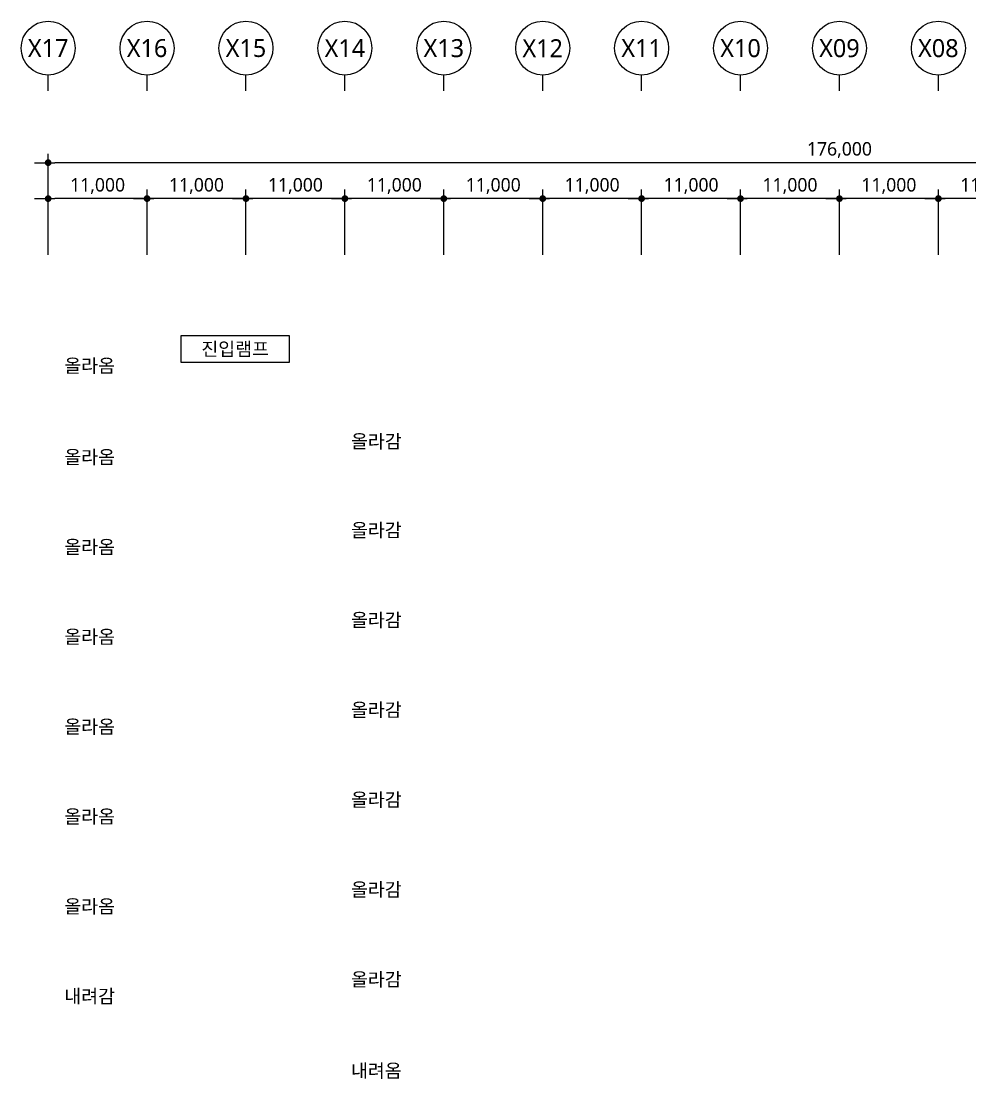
# Model space of a CAD drawing. Header units: millimetres. Extents: x 14450 to 4238925, y 15034 to 1420579.
# Drawn here: x 109012 to 214513, y 159838 to 277550 of the extents above; entities that cross this region are included whole.
import ezdxf
from ezdxf.enums import TextEntityAlignment as Align

# ---------------------------------------------------------------- set-up
doc = ezdxf.new("R2010")
doc.units = ezdxf.units.MM
doc.header["$LTSCALE"] = 5
doc.header["$MEASUREMENT"] = 0
doc.header["$PDSIZE"] = -10
doc.layers.get('0').update_dxf_attribs({"linetype": 'CONTINUOUS'})
doc.layers.get('Defpoints').update_dxf_attribs({"color": 153, "linetype": 'CONTINUOUS'})
for name, color, linetype, lineweight in [('A-AXIS-BUBL', 7, 'CONTINUOUS', 25), ('A-DIMS', 7, 'CONTINUOUS', 25), ('A-MKXS-TEXT1', 3, 'CONTINUOUS', 25), ('A-MKXX-NAME', 3, 'CONTINUOUS', 25), ('A-MKXX-SYMB', 7, 'CONTINUOUS', 25), ('A-XXXX-TXT2', 3, 'CONTINUOUS', 25)]:
    doc.layers.add(name, color=color, linetype=linetype, lineweight=lineweight)
doc.styles.add('HY울릉도L', font='')
doc.styles.add('돋움체', font='')
doc.styles.add('맑은고딕', font='malgun.ttf')
doc.styles.get('HY울릉도L').set_extended_font_data('HY울릉도L')
doc.styles.get('돋움체').set_extended_font_data('DotumChe')
doc.dimstyles.new('CDIM', dxfattribs={"dimtxt": 3, "dimasz": 1.5, "dimexe": 2, "dimexo": 1, "dimgap": 1, "dimtad": 1, "dimdec": 0, "dimrnd": 0.5, "dimzin": 0, "dimdsep": 32, "dimlunit": 6, "dimtxsty": 'HY울릉도L', "dimblk1": '_CIDOT', "dimblk2": '_CIDOT', "dimsah": 1, "dimcen": 5.5, "dimclrd": 2, "dimclre": 2, "dimclrt": 7, "dimadec": 0, "dimazin": 0, "dimtfac": 1, "dimtdec": 0, "dimtix": 1, "dimtmove": 2, "dimatfit": 1, "dimldrblk": '_CIDOT', "dimfxl": 1, "dimtolj": 1, "dimtzin": 0, "dimlwd": -1, "dimarcsym": 0})

# ---------------------------------------------------------------- blocks, each defined once
blk = doc.blocks.new('_CIDOT')
at = {"color": 0, "linetype": 'ByBlock'}
blk.add_line((2, 0), (-1, 0), dxfattribs=at)
at = {"color": 0, "linetype": 'ByBlock', "const_width": 0.5}
blk.add_lwpolyline([(-0.25, 0, 1), (0.25, 0, 1)], format="xyb", close=True, dxfattribs=at)
blk = doc.blocks.new('*D28')
at = {"layer": 'A-DIMS', "lineweight": -2, "transparency": 16777216}
for p, q in [((211013, 251550), (211013, 258800)), ((222013, 251550), (222013, 258800))]:
    blk.add_line(p, q, dxfattribs=at)
at = {"layer": 'A-DIMS', "transparency": 16777216}
blk.add_line((221263, 257800), (211763, 257800), dxfattribs=at)
at = {"layer": 'Defpoints', "color": 0, "transparency": 16777216}
for p in [(211013, 257800), (211013, 251050), (222013, 251050)]:
    blk.add_point(p, dxfattribs=at)
at = {"layer": 'A-DIMS', "transparency": 16777216, "xscale": 750, "yscale": 750, "zscale": 750}
for p, rotation in [((211013, 257800), 180.000000000097), ((222013, 257800), 9.696243807866267e-11)]:
    blk.add_blockref('_CIDOT', p, dxfattribs=dict(at, rotation=rotation))
at = {"layer": 'A-DIMS', "color": 3, "transparency": 16777216, "insert": (216513, 259205), "char_height": 1500, "attachment_point": 5, "style": '맑은고딕'}
blk.add_mtext('\\A1;11,000', dxfattribs=at)
blk = doc.blocks.new('*D29')
at = {"layer": 'A-DIMS', "lineweight": -2, "transparency": 16777216}
for p, q in [((200013, 251550), (200013, 258800)), ((211013, 251550), (211013, 258800))]:
    blk.add_line(p, q, dxfattribs=at)
at = {"layer": 'A-DIMS', "transparency": 16777216}
blk.add_line((210263, 257800), (200763, 257800), dxfattribs=at)
at = {"layer": 'Defpoints', "color": 0, "transparency": 16777216}
for p in [(200013, 257800), (200013, 251050), (211013, 251050)]:
    blk.add_point(p, dxfattribs=at)
at = {"layer": 'A-DIMS', "transparency": 16777216, "xscale": 750, "yscale": 750, "zscale": 750}
for p, rotation in [((200013, 257800), 180.000000000097), ((211013, 257800), 9.696243807866267e-11)]:
    blk.add_blockref('_CIDOT', p, dxfattribs=dict(at, rotation=rotation))
at = {"layer": 'A-DIMS', "color": 3, "transparency": 16777216, "insert": (205513, 259205), "char_height": 1500, "attachment_point": 5, "style": '맑은고딕'}
blk.add_mtext('\\A1;11,000', dxfattribs=at)
blk = doc.blocks.new('*D30')
at = {"layer": 'A-DIMS', "lineweight": -2, "transparency": 16777216}
for p, q in [((189013, 251550), (189013, 258800)), ((200013, 251550), (200013, 258800))]:
    blk.add_line(p, q, dxfattribs=at)
at = {"layer": 'A-DIMS', "transparency": 16777216}
blk.add_line((199263, 257800), (189763, 257800), dxfattribs=at)
at = {"layer": 'Defpoints', "color": 0, "transparency": 16777216}
for p in [(189013, 257800), (189013, 251050), (200013, 251050)]:
    blk.add_point(p, dxfattribs=at)
at = {"layer": 'A-DIMS', "transparency": 16777216, "xscale": 750, "yscale": 750, "zscale": 750}
for p, rotation in [((189013, 257800), 180.000000000097), ((200013, 257800), 9.696243807866267e-11)]:
    blk.add_blockref('_CIDOT', p, dxfattribs=dict(at, rotation=rotation))
at = {"layer": 'A-DIMS', "color": 3, "transparency": 16777216, "insert": (194513, 259205), "char_height": 1500, "attachment_point": 5, "style": '맑은고딕'}
blk.add_mtext('\\A1;11,000', dxfattribs=at)
blk = doc.blocks.new('*D31')
at = {"layer": 'A-DIMS', "lineweight": -2, "transparency": 16777216}
for p, q in [((178013, 251550), (178013, 258800)), ((189013, 251550), (189013, 258800))]:
    blk.add_line(p, q, dxfattribs=at)
at = {"layer": 'A-DIMS', "transparency": 16777216}
blk.add_line((188263, 257800), (178763, 257800), dxfattribs=at)
at = {"layer": 'Defpoints', "color": 0, "transparency": 16777216}
for p in [(178013, 257800), (178013, 251050), (189013, 251050)]:
    blk.add_point(p, dxfattribs=at)
at = {"layer": 'A-DIMS', "transparency": 16777216, "xscale": 750, "yscale": 750, "zscale": 750}
for p, rotation in [((178013, 257800), 180.000000000097), ((189013, 257800), 9.696243807866267e-11)]:
    blk.add_blockref('_CIDOT', p, dxfattribs=dict(at, rotation=rotation))
at = {"layer": 'A-DIMS', "color": 3, "transparency": 16777216, "insert": (183513, 259205), "char_height": 1500, "attachment_point": 5, "style": '맑은고딕'}
blk.add_mtext('\\A1;11,000', dxfattribs=at)
blk = doc.blocks.new('*D32')
at = {"layer": 'A-DIMS', "lineweight": -2, "transparency": 16777216}
for p, q in [((167013, 251550), (167013, 258800)), ((178013, 251550), (178013, 258800))]:
    blk.add_line(p, q, dxfattribs=at)
at = {"layer": 'A-DIMS', "transparency": 16777216}
blk.add_line((177263, 257800), (167763, 257800), dxfattribs=at)
at = {"layer": 'Defpoints', "color": 0, "transparency": 16777216}
for p in [(167013, 257800), (167013, 251050), (178013, 251050)]:
    blk.add_point(p, dxfattribs=at)
at = {"layer": 'A-DIMS', "transparency": 16777216, "xscale": 750, "yscale": 750, "zscale": 750}
for p, rotation in [((167013, 257800), 180.000000000097), ((178013, 257800), 9.696243807866267e-11)]:
    blk.add_blockref('_CIDOT', p, dxfattribs=dict(at, rotation=rotation))
at = {"layer": 'A-DIMS', "color": 3, "transparency": 16777216, "insert": (172513, 259205), "char_height": 1500, "attachment_point": 5, "style": '맑은고딕'}
blk.add_mtext('\\A1;11,000', dxfattribs=at)
blk = doc.blocks.new('*D33')
at = {"layer": 'A-DIMS', "lineweight": -2, "transparency": 16777216}
for p, q in [((156013, 251550), (156013, 258800)), ((167013, 251550), (167013, 258800))]:
    blk.add_line(p, q, dxfattribs=at)
at = {"layer": 'A-DIMS', "transparency": 16777216}
blk.add_line((166263, 257800), (156763, 257800), dxfattribs=at)
at = {"layer": 'Defpoints', "color": 0, "transparency": 16777216}
for p in [(156013, 257800), (156013, 251050), (167013, 251050)]:
    blk.add_point(p, dxfattribs=at)
at = {"layer": 'A-DIMS', "transparency": 16777216, "xscale": 750, "yscale": 750, "zscale": 750}
for p, rotation in [((156013, 257800), 180.000000000097), ((167013, 257800), 9.696243807866267e-11)]:
    blk.add_blockref('_CIDOT', p, dxfattribs=dict(at, rotation=rotation))
at = {"layer": 'A-DIMS', "color": 3, "transparency": 16777216, "insert": (161513, 259205), "char_height": 1500, "attachment_point": 5, "style": '맑은고딕'}
blk.add_mtext('\\A1;11,000', dxfattribs=at)
blk = doc.blocks.new('*D34')
at = {"layer": 'A-DIMS', "lineweight": -2, "transparency": 16777216}
for p, q in [((145013, 251550), (145013, 258800)), ((156013, 251550), (156013, 258800))]:
    blk.add_line(p, q, dxfattribs=at)
at = {"layer": 'A-DIMS', "transparency": 16777216}
blk.add_line((155263, 257800), (145763, 257800), dxfattribs=at)
at = {"layer": 'Defpoints', "color": 0, "transparency": 16777216}
for p in [(145013, 257800), (145013, 251050), (156013, 251050)]:
    blk.add_point(p, dxfattribs=at)
at = {"layer": 'A-DIMS', "transparency": 16777216, "xscale": 750, "yscale": 750, "zscale": 750}
for p, rotation in [((145013, 257800), 180.000000000097), ((156013, 257800), 9.696243807866267e-11)]:
    blk.add_blockref('_CIDOT', p, dxfattribs=dict(at, rotation=rotation))
at = {"layer": 'A-DIMS', "color": 3, "transparency": 16777216, "insert": (150513, 259205), "char_height": 1500, "attachment_point": 5, "style": '맑은고딕'}
blk.add_mtext('\\A1;11,000', dxfattribs=at)
blk = doc.blocks.new('*D35')
at = {"layer": 'A-DIMS', "lineweight": -2, "transparency": 16777216}
for p, q in [((134013, 251550), (134013, 258800)), ((145013, 251550), (145013, 258800))]:
    blk.add_line(p, q, dxfattribs=at)
at = {"layer": 'A-DIMS', "transparency": 16777216}
blk.add_line((144263, 257800), (134763, 257800), dxfattribs=at)
at = {"layer": 'Defpoints', "color": 0, "transparency": 16777216}
for p in [(134013, 257800), (134013, 251050), (145013, 251050)]:
    blk.add_point(p, dxfattribs=at)
at = {"layer": 'A-DIMS', "transparency": 16777216, "xscale": 750, "yscale": 750, "zscale": 750}
for p, rotation in [((134013, 257800), 180.000000000097), ((145013, 257800), 9.696243807866267e-11)]:
    blk.add_blockref('_CIDOT', p, dxfattribs=dict(at, rotation=rotation))
at = {"layer": 'A-DIMS', "color": 3, "transparency": 16777216, "insert": (139513, 259205), "char_height": 1500, "attachment_point": 5, "style": '맑은고딕'}
blk.add_mtext('\\A1;11,000', dxfattribs=at)
blk = doc.blocks.new('*D36')
at = {"layer": 'A-DIMS', "lineweight": -2, "transparency": 16777216}
for p, q in [((123013, 251550), (123013, 258800)), ((134013, 251550), (134013, 258800))]:
    blk.add_line(p, q, dxfattribs=at)
at = {"layer": 'A-DIMS', "transparency": 16777216}
blk.add_line((133263, 257800), (123763, 257800), dxfattribs=at)
at = {"layer": 'Defpoints', "color": 0, "transparency": 16777216}
for p in [(123013, 257800), (123013, 251050), (134013, 251050)]:
    blk.add_point(p, dxfattribs=at)
at = {"layer": 'A-DIMS', "transparency": 16777216, "xscale": 750, "yscale": 750, "zscale": 750}
for p, rotation in [((123013, 257800), 180.000000000097), ((134013, 257800), 9.696243807866267e-11)]:
    blk.add_blockref('_CIDOT', p, dxfattribs=dict(at, rotation=rotation))
at = {"layer": 'A-DIMS', "color": 3, "transparency": 16777216, "insert": (128513, 259205), "char_height": 1500, "attachment_point": 5, "style": '맑은고딕'}
blk.add_mtext('\\A1;11,000', dxfattribs=at)
blk = doc.blocks.new('*D37')
at = {"layer": 'A-DIMS', "lineweight": -2, "transparency": 16777216}
for p, q in [((112013, 251550), (112013, 262800)), ((288013, 251550), (288013, 262800))]:
    blk.add_line(p, q, dxfattribs=at)
at = {"layer": 'A-DIMS', "transparency": 16777216}
blk.add_line((287263, 261800), (112763, 261800), dxfattribs=at)
at = {"layer": 'Defpoints', "color": 0, "transparency": 16777216}
for p in [(112013, 261800), (112013, 251050), (288013, 251050)]:
    blk.add_point(p, dxfattribs=at)
at = {"layer": 'A-DIMS', "transparency": 16777216, "xscale": 750, "yscale": 750, "zscale": 750, "rotation": 180}
blk.add_blockref('_CIDOT', (112013, 261800), dxfattribs=at)
at = {"layer": 'A-DIMS', "transparency": 16777216, "xscale": 750, "yscale": 750, "zscale": 750}
blk.add_blockref('_CIDOT', (288013, 261800), dxfattribs=at)
at = {"layer": 'A-DIMS', "color": 3, "transparency": 16777216, "insert": (200013, 263205), "char_height": 1500, "attachment_point": 5, "style": '맑은고딕'}
blk.add_mtext('\\A1;176,000', dxfattribs=at)
blk = doc.blocks.new('*D38')
at = {"layer": 'A-DIMS', "lineweight": -2, "transparency": 16777216}
for p, q in [((112013, 251550), (112013, 258800)), ((123013, 251550), (123013, 258800))]:
    blk.add_line(p, q, dxfattribs=at)
at = {"layer": 'A-DIMS', "transparency": 16777216}
blk.add_line((122263, 257800), (112763, 257800), dxfattribs=at)
at = {"layer": 'Defpoints', "color": 0, "transparency": 16777216}
for p in [(112013, 257800), (112013, 251050), (123013, 251050)]:
    blk.add_point(p, dxfattribs=at)
at = {"layer": 'A-DIMS', "transparency": 16777216, "xscale": 750, "yscale": 750, "zscale": 750}
for p, rotation in [((112013, 257800), 180.000000000097), ((123013, 257800), 9.696243807866267e-11)]:
    blk.add_blockref('_CIDOT', p, dxfattribs=dict(at, rotation=rotation))
at = {"layer": 'A-DIMS', "color": 3, "transparency": 16777216, "insert": (117513, 259205), "char_height": 1500, "attachment_point": 5, "style": '맑은고딕'}
blk.add_mtext('\\A1;11,000', dxfattribs=at)
blk = doc.blocks.new('종단면도_실명')
at = {"layer": 'A-MKXX-SYMB'}
blk.add_lwpolyline([(138812, 239566), (126812, 239566), (126812, 242566), (138812, 242566)], close=True, dxfattribs=at)
at = {"layer": 'A-MKXS-TEXT1', "style": '돋움체'}
for s, p in [('올라옴', (116629, 239200)), ('올라감', (148513, 230787)), ('올라옴', (116629, 229031)), ('올라감', (148513, 220900)), ('올라옴', (116629, 219031)), ('올라감', (148513, 210900)), ('올라옴', (116629, 209031)), ('올라감', (148513, 200900)), ('올라옴', (116629, 199031)), ('올라감', (148513, 190900)), ('올라옴', (116629, 189031)), ('올라감', (148513, 180900)), ('올라옴', (116629, 179031)), ('올라감', (148513, 170900)), ('내려감', (116629, 169031)), ('내려옴', (148513, 160750))]:
    blk.add_text(s, height=1500, dxfattribs=at).set_placement(p, align=Align.MIDDLE_CENTER)
at = {"layer": 'A-MKXX-NAME', "style": '맑은고딕'}
blk.add_text('진입램프', height=1500, dxfattribs=at).set_placement((132812, 241066), align=Align.MIDDLE_CENTER)

msp = doc.modelspace()

# ---------------------------------------------------------------- linework, layer by layer
for p, q in [((112012.5, 269800), (112012.5, 271550)), ((123012.5, 269800), (123012.5, 271550)), ((134012.5, 269800), (134012.5, 271550)), ((145012.5, 269800), (145012.5, 271550)), ((156012.5, 269800), (156012.5, 271550)), ((167012.5, 269800), (167012.5, 271550)), ((178012.5, 269800), (178012.5, 271550)), ((189012.5, 269800), (189012.5, 271550)), ((200012.5, 269800), (200012.5, 271550)), ((211012.5, 269800), (211012.5, 271550))]:
    msp.add_line(p, q)
at = {"layer": 'A-AXIS-BUBL', "ltscale": 0.2}
for centre in [(112012.5, 274550), (123012.5, 274550), (134012.5, 274550), (145012.5, 274550), (156012.5, 274550), (167012.5, 274550), (178012.5, 274550), (189012.5, 274550), (200012.5, 274550), (211012.5, 274550)]:
    msp.add_circle(centre, 3000, dxfattribs=at)

# ---------------------------------------------------------------- block references
msp.add_blockref('종단면도_실명', (0, 0))

# ---------------------------------------------------------------- texts
at = {"layer": 'A-XXXX-TXT2', "ltscale": 0.2, "style": '맑은고딕'}
for s, p in [('X17', (112012.5, 274550)), ('X16', (123012.5, 274550)), ('X15', (134012.5, 274550)), ('X14', (145012.5, 274550)), ('X13', (156012.5, 274550)), ('X12', (167012.5, 274550)), ('X11', (178012.5, 274550)), ('X10', (189012.5, 274550)), ('X09', (200012.5, 274550)), ('X08', (211012.5, 274550))]:
    msp.add_text(s, height=2000, dxfattribs=at).set_placement(p, align=Align.MIDDLE)

# ---------------------------------------------------------------- dimensions: what is measured, and where the dimension line sits
at = {"layer": 'A-DIMS'}
for p1, p2, distance, picture, middle in [((288012.5, 251050), (112012.5, 251050), -10750, '*D37', (200012.5, 263204.9)), ((123012.5, 251050), (112012.5, 251050), -6750, '*D38', (117512.5, 259204.9)), ((134012.5, 251050), (123012.5, 251050), -6750, '*D36', (128512.5, 259204.9)), ((145012.5, 251050), (134012.5, 251050), -6750, '*D35', (139512.5, 259204.9)), ((156012.5, 251050), (145012.5, 251050), -6750, '*D34', (150512.5, 259204.9)), ((167012.5, 251050), (156012.5, 251050), -6750, '*D33', (161512.5, 259204.9)), ((178012.5, 251050), (167012.5, 251050), -6750, '*D32', (172512.5, 259204.9)), ((189012.5, 251050), (178012.5, 251050), -6750, '*D31', (183512.5, 259204.9)), ((200012.5, 251050), (189012.5, 251050), -6750, '*D30', (194512.5, 259204.9)), ((211012.5, 251050), (200012.5, 251050), -6750, '*D29', (205512.5, 259204.9)), ((222012.5, 251050), (211012.5, 251050), -6750, '*D28', (216512.5, 259204.9))]:
    dim = msp.add_aligned_dim(p1=p1, p2=p2, distance=distance, dimstyle='CDIM', override={"dimscale": 500, "dimtxsty": '맑은고딕', "dimclrd": 256, "dimclre": 256, "dimclrt": 3}, dxfattribs=at)
    dim.commit()
    dim.dimension.update_dxf_attribs({"geometry": picture, "text_midpoint": middle})

doc.saveas('drawing.dxf')
